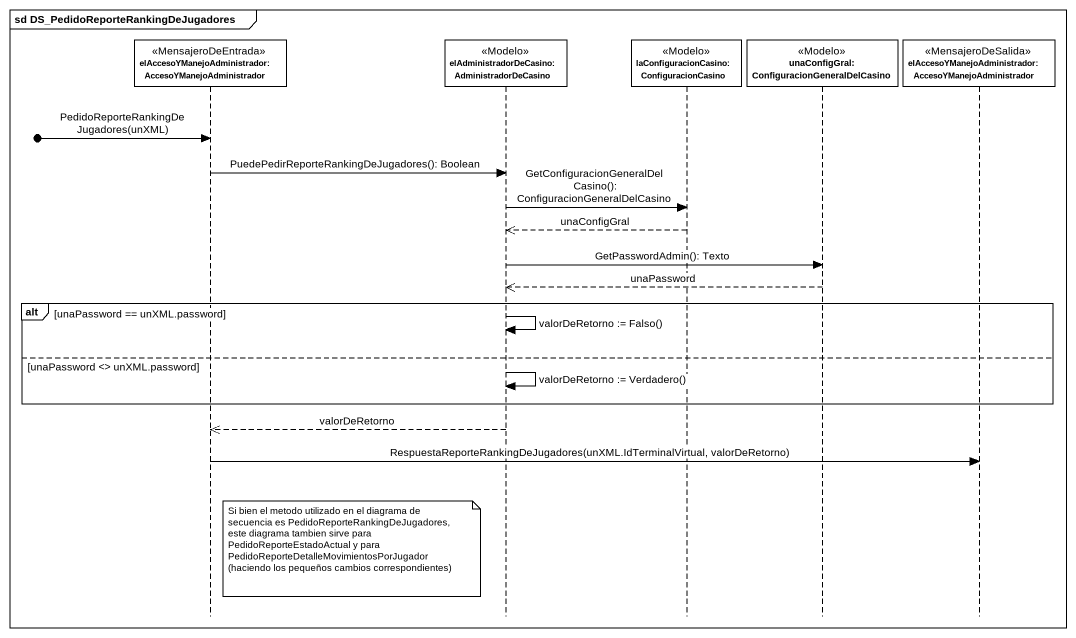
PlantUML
@startuml
mainframe sd DS_PedidoReporteRankingDeJugadores
hide footbox
participant "elAccesoYManejoAdministrador: AccesoYManejoAdministrador" as elAccesoYManejoAdministrador <<MensajeroDeEntrada>>
participant "elAdministradorDeCasino: AdministradorDeCasino" as elAdministradorDeCasino <<Modelo>>
participant "laConfiguracionCasino: ConfiguracionCasino" as laConfiguracionCasino <<Modelo>>
participant "unaConfigGral: ConfiguracionGeneralDelCasino" as unaConfigGral <<Modelo>>
participant "elAccesoYManejoAdministrador: AccesoYManejoAdministrador" as elAccesoYManejoAdministrador_2 <<MensajeroDeSalida>>

[o-> elAccesoYManejoAdministrador : PedidoReporteRankingDeJugadores(unXML)
elAccesoYManejoAdministrador -> elAdministradorDeCasino : PuedePedirReporteRankingDeJugadores(): Boolean
elAdministradorDeCasino -> laConfiguracionCasino : GetConfiguracionGeneralDelCasino(): ConfiguracionGeneralDelCasino
laConfiguracionCasino -->> elAdministradorDeCasino : unaConfigGral
elAdministradorDeCasino -> unaConfigGral : GetPasswordAdmin(): Texto
unaConfigGral -->> elAdministradorDeCasino : unaPassword
alt unaPassword == unXML.password
  elAdministradorDeCasino -> elAdministradorDeCasino : valorDeRetorno := Falso()
else unaPassword <> unXML.password
  elAdministradorDeCasino -> elAdministradorDeCasino : valorDeRetorno := Verdadero()
end
elAdministradorDeCasino -->> elAccesoYManejoAdministrador : valorDeRetorno
elAccesoYManejoAdministrador -> elAccesoYManejoAdministrador_2 : RespuestaReporteRankingDeJugadores(unXML.IdTerminalVirtual, valorDeRetorno)
note right of elAccesoYManejoAdministrador : Si bien el metodo utilizado en el diagrama de secuencia es PedidoReporteRankingDeJugadores, este diagrama tambien sirve para PedidoReporteEstadoActual y para PedidoReporteDetalleMovimientosPorJugador (haciendo los pequeños cambios correspondientes)
@enduml
